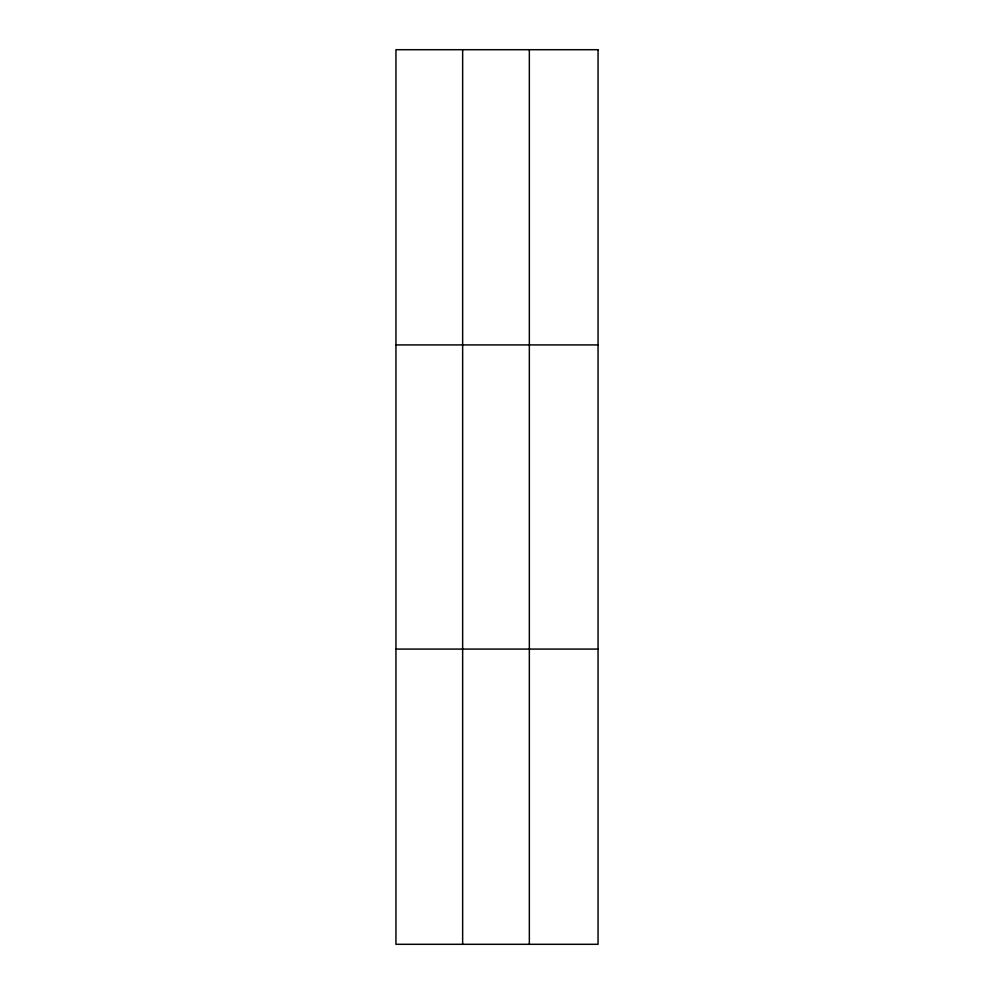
<?xml version="1.0" encoding="UTF-8"?>
<svg xmlns="http://www.w3.org/2000/svg" width="994" height="994" viewBox="0 0 994 994"><rect width="100%" height="100%" fill="white"/><g stroke="black" fill="none" stroke-linecap="round" stroke-linejoin="round"><path stroke-width="1.49" d="M395.947 344.918L598.053 344.918M395.947 649.082L598.053 649.082M529.342 49.7L529.342 944.3M462.645 49.7L462.645 944.3M598.053 49.7L598.053 944.3L395.947 944.3L395.947 49.7L598.053 49.7"/></g></svg>
